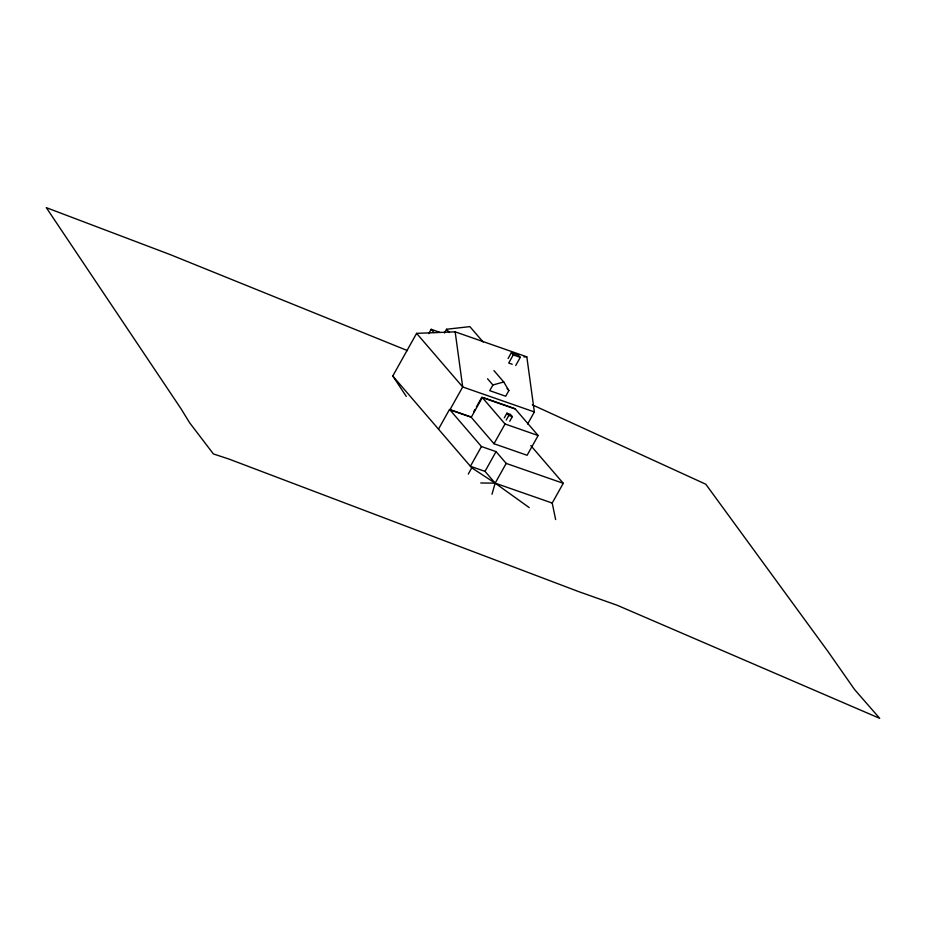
<?xml version="1.0" encoding="UTF-8"?>
<svg xmlns="http://www.w3.org/2000/svg" width="926" height="926" viewBox="0 0 926 926"><rect width="100%" height="100%" fill="white"/><g stroke="black" fill="none" stroke-linecap="round" stroke-linejoin="round"><path stroke-width="1.39" d="M491.995 494.252L495.155 483.152L506.198 463.405L496.047 451.622L481.451 446.529L449.527 409.408L438.484 429.155M406.271 396.397L392.774 376.002L416.607 333.36L455.164 331.844L526.825 356.834L534.36 411.943L527.635 423.992M428.75 333.649L431.169 329.309L439.838 332.33M444.457 332.99L446.54 329.262L469.876 326.623L483.129 342.018M473.626 411.908L475.003 409.442M476.392 406.977L481.902 397.104M515.388 409.095L482.296 397.543L471.253 417.29L449.909 409.848L462.699 386.964L455.164 331.844M503.744 381.987L492.898 384.985L489.727 390.668L505.7 396.235L508.872 390.564L503.744 381.987L493.952 370.597M508.096 358.489L511.337 352.69L518.363 355.133L520.285 357.367L515.747 365.481M511.337 352.69L513.259 354.913L508.721 363.038L512.24 364.265M481.451 446.529L470.408 466.276L485.016 471.369L495.155 483.152L529.186 507.575M468.278 474.066L471.762 467.838L392.774 376.002M504.3 417.823L506.892 413.193L510.4 414.408L512.321 416.642L509.728 421.284M506.221 420.057L508.814 415.415L506.892 413.193M483.233 397.567L515.006 408.644L538.133 435.533L527.102 455.279L493.998 443.739L505.04 423.992L482.296 397.543M485.016 471.369L496.047 451.622M555.635 519.544L552.209 503.05L563.251 483.303L530.83 445.614M523.966 356.95L526.825 356.834M480.733 482.978L495.155 483.152L552.209 503.05M513.259 354.913L520.285 357.367M534.36 411.943L462.699 386.964L416.607 333.36M508.814 415.415L512.321 416.642M505.04 423.992L538.133 435.533M450.858 409.871L470.871 416.85L493.998 443.739M506.198 463.405L563.251 483.303M407.475 350.607L170.326 254.65L46.3 207.644L181.01 408.736L189.633 422.777L213.408 453.937L228.849 459.018L579.097 591.772L617.237 605.28L879.7 718.356L854.605 689.569L828.018 651.545L705.797 484.229L532.3 404.812M471.762 467.838L495.155 483.152M507.089 388.492L508.872 390.564M446.54 329.262L449.365 332.538M487.551 378.769L492.898 384.985M431.169 329.309L433.993 332.584"/></g></svg>
